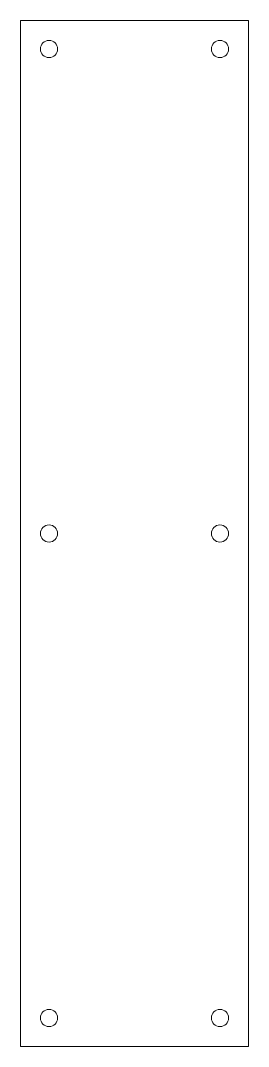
# Model space of a CAD drawing. Header units: inches. Extents: x 2 to 4, y -12 to -3.
import ezdxf

# ---------------------------------------------------------------- set-up
doc = ezdxf.new("R2010")
doc.units = ezdxf.units.IN
doc.header["$MEASUREMENT"] = 0
doc.layers.add('Layer 1', color=7, linetype='Continuous')

msp = doc.modelspace()

# ---------------------------------------------------------------- linework, layer by layer
at = {"layer": 'Layer 1', "color": 179, "lineweight": 9, "true_color": 0x231f20}
msp.add_lwpolyline([(4, -12), (2, -12), (2, -3), (4, -3), (4, -12)], dxfattribs=at)
for points in [[(2.325, -3.25), (2.325, -3.2914), (2.2914, -3.325), (2.25, -3.325), (2.2086, -3.325), (2.175, -3.2914), (2.175, -3.25), (2.175, -3.2086), (2.2086, -3.175), (2.25, -3.175), (2.2914, -3.175), (2.325, -3.2086), (2.325, -3.25)], [(3.825, -3.25), (3.825, -3.2914), (3.7914, -3.325), (3.75, -3.325), (3.7086, -3.325), (3.675, -3.2914), (3.675, -3.25), (3.675, -3.2086), (3.7086, -3.175), (3.75, -3.175), (3.7914, -3.175), (3.825, -3.2086), (3.825, -3.25)], [(2.325, -7.5), (2.325, -7.5414), (2.2914, -7.575), (2.25, -7.575), (2.2086, -7.575), (2.175, -7.5414), (2.175, -7.5), (2.175, -7.4586), (2.2086, -7.425), (2.25, -7.425), (2.2914, -7.425), (2.325, -7.4586), (2.325, -7.5)], [(3.825, -7.5), (3.825, -7.5414), (3.7914, -7.575), (3.75, -7.575), (3.7086, -7.575), (3.675, -7.5414), (3.675, -7.5), (3.675, -7.4586), (3.7086, -7.425), (3.75, -7.425), (3.7914, -7.425), (3.825, -7.4586), (3.825, -7.5)], [(2.325, -11.75), (2.325, -11.7914), (2.2914, -11.825), (2.25, -11.825), (2.2086, -11.825), (2.175, -11.7914), (2.175, -11.75), (2.175, -11.7086), (2.2086, -11.675), (2.25, -11.675), (2.2914, -11.675), (2.325, -11.7086), (2.325, -11.75)], [(3.825, -11.75), (3.825, -11.7914), (3.7914, -11.825), (3.75, -11.825), (3.7086, -11.825), (3.675, -11.7914), (3.675, -11.75), (3.675, -11.7086), (3.7086, -11.675), (3.75, -11.675), (3.7914, -11.675), (3.825, -11.7086), (3.825, -11.75)]]:
    msp.add_open_spline(points, degree=3, knots=[0, 0, 0, 0, 1, 1, 1, 2, 2, 2, 3, 3, 3, 4, 4, 4, 4], dxfattribs=at)

doc.saveas('drawing.dxf')
